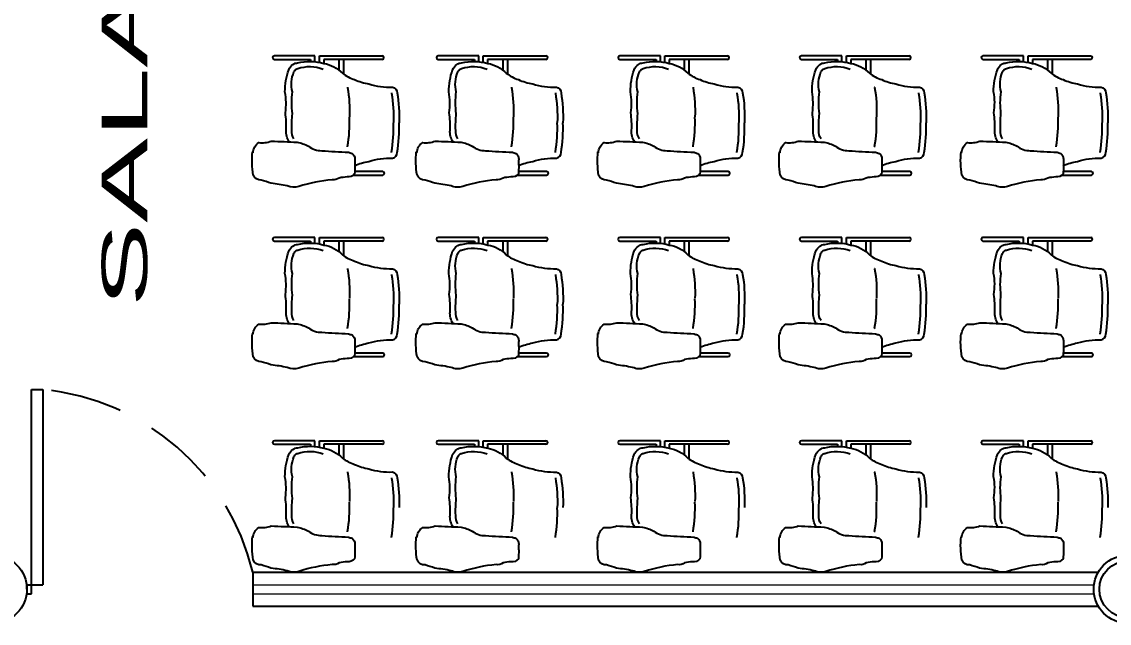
# Model space of a CAD drawing. Header units: millimetres. Extents: x 78.3 to 128, y 45 to 95.8.
# Drawn here: x 98.122 to 102.914, y 61.004 to 63.654 of the extents above; entities that cross this region are included whole.
import ezdxf

# ---------------------------------------------------------------- set-up
doc = ezdxf.new("R2010")
doc.units = ezdxf.units.MM
doc.header["$LTSCALE"] = 0.025
doc.linetypes.add('DASHED', pattern=[19.05, 12.7, -6.35])
for name, color, linetype, lineweight in [('muebles', 255, 'Continuous', 25), ('MURO DIVISORIO', 2, 'Continuous', 25), ('NOMBRES', 54, 'Continuous', 30), ('ventana', 4, 'Continuous', 15)]:
    doc.layers.add(name, color=color, linetype=linetype, lineweight=lineweight)
doc.styles.add('EST2', font='arial.ttf', dxfattribs={"width": 2, "height": 0.2})

msp = doc.modelspace()

# ---------------------------------------------------------------- linework, layer by layer
for p, q in [((99.4142, 63.5037), (99.2354, 63.5037)), ((99.2354, 63.488), (99.3951, 63.488)), ((99.3951, 63.488), (99.3951, 63.4792)), ((99.4142, 63.4781), (99.4142, 63.5037)), ((99.4339, 63.4743), (99.4339, 63.5037)), ((99.4339, 63.5037), (99.71, 63.5037)), ((99.453, 63.488), (99.453, 63.4706)), ((99.71, 63.488), (99.453, 63.488)), ((99.5208, 63.4402), (99.5208, 63.488)), ((99.5399, 63.488), (99.5399, 63.4237)), ((100.1361, 63.5037), (99.9573, 63.5037)), ((99.9573, 63.488), (100.117, 63.488)), ((100.117, 63.488), (100.117, 63.4792)), ((100.1361, 63.4781), (100.1361, 63.5037)), ((100.1558, 63.4743), (100.1558, 63.5037)), ((100.1558, 63.5037), (100.4319, 63.5037)), ((100.1749, 63.488), (100.1749, 63.4706)), ((100.4319, 63.488), (100.1749, 63.488)), ((100.2427, 63.4402), (100.2427, 63.488)), ((100.2618, 63.488), (100.2618, 63.4237)), ((100.9361, 63.5037), (100.7573, 63.5037)), ((100.7573, 63.488), (100.917, 63.488)), ((100.917, 63.488), (100.917, 63.4792)), ((100.9361, 63.4781), (100.9361, 63.5037)), ((100.9558, 63.5037), (101.2319, 63.5037)), ((100.9558, 63.4743), (100.9558, 63.5037)), ((101.2319, 63.488), (100.9749, 63.488)), ((100.9749, 63.488), (100.9749, 63.4706)), ((101.0427, 63.4402), (101.0427, 63.488)), ((101.0618, 63.488), (101.0618, 63.4237)), ((101.7361, 63.5037), (101.5573, 63.5037)), ((101.5573, 63.488), (101.717, 63.488)), ((101.717, 63.488), (101.717, 63.4792)), ((101.7361, 63.4781), (101.7361, 63.5037)), ((101.7558, 63.5037), (102.0319, 63.5037)), ((101.7558, 63.4743), (101.7558, 63.5037)), ((102.0319, 63.488), (101.7749, 63.488)), ((101.7749, 63.488), (101.7749, 63.4706)), ((101.8427, 63.4402), (101.8427, 63.488)), ((101.8618, 63.488), (101.8618, 63.4237)), ((102.5361, 63.5037), (102.3573, 63.5037)), ((102.3573, 63.488), (102.517, 63.488)), ((102.517, 63.488), (102.517, 63.4792)), ((102.5361, 63.4781), (102.5361, 63.5037)), ((102.5558, 63.4743), (102.5558, 63.5037)), ((102.5558, 63.5037), (102.8319, 63.5037)), ((102.5749, 63.488), (102.5749, 63.4706)), ((102.8319, 63.488), (102.5749, 63.488)), ((102.6427, 63.4402), (102.6427, 63.488)), ((102.6618, 63.488), (102.6618, 63.4237)), ((99.5838, 62.9785), (99.7128, 62.9785)), ((99.7128, 62.9942), (99.5894, 62.9942)), ((100.3057, 62.9785), (100.4347, 62.9785)), ((100.4347, 62.9942), (100.3112, 62.9942)), ((101.1057, 62.9785), (101.2347, 62.9785)), ((101.2347, 62.9942), (101.1112, 62.9942)), ((101.9057, 62.9785), (102.0347, 62.9785)), ((102.0347, 62.9942), (101.9112, 62.9942)), ((102.7057, 62.9785), (102.8347, 62.9785)), ((102.8347, 62.9942), (102.7112, 62.9942)), ((99.4142, 62.7037), (99.2354, 62.7037)), ((99.2354, 62.688), (99.3951, 62.688)), ((99.3951, 62.688), (99.3951, 62.6792)), ((99.4142, 62.6781), (99.4142, 62.7037)), ((99.4339, 62.7037), (99.71, 62.7037)), ((99.4339, 62.6743), (99.4339, 62.7037)), ((99.71, 62.688), (99.453, 62.688)), ((99.453, 62.688), (99.453, 62.6706)), ((99.5208, 62.6402), (99.5208, 62.688)), ((99.5399, 62.688), (99.5399, 62.6237)), ((100.1361, 62.7037), (99.9573, 62.7037)), ((99.9573, 62.688), (100.117, 62.688)), ((100.117, 62.688), (100.117, 62.6792)), ((100.1361, 62.6781), (100.1361, 62.7037)), ((100.1558, 62.6743), (100.1558, 62.7037)), ((100.1558, 62.7037), (100.4319, 62.7037)), ((100.1749, 62.688), (100.1749, 62.6706)), ((100.4319, 62.688), (100.1749, 62.688)), ((100.2427, 62.6402), (100.2427, 62.688)), ((100.2618, 62.688), (100.2618, 62.6237)), ((100.9361, 62.7037), (100.7573, 62.7037)), ((100.7573, 62.688), (100.917, 62.688)), ((100.917, 62.688), (100.917, 62.6792)), ((100.9361, 62.6781), (100.9361, 62.7037)), ((100.9558, 62.7037), (101.2319, 62.7037)), ((100.9558, 62.6743), (100.9558, 62.7037)), ((101.2319, 62.688), (100.9749, 62.688)), ((100.9749, 62.688), (100.9749, 62.6706)), ((101.0427, 62.6402), (101.0427, 62.688)), ((101.0618, 62.688), (101.0618, 62.6237)), ((101.7361, 62.7037), (101.5573, 62.7037)), ((101.5573, 62.688), (101.717, 62.688)), ((101.717, 62.688), (101.717, 62.6792)), ((101.7361, 62.6781), (101.7361, 62.7037)), ((101.7558, 62.7037), (102.0319, 62.7037)), ((101.7558, 62.6743), (101.7558, 62.7037)), ((102.0319, 62.688), (101.7749, 62.688)), ((101.7749, 62.688), (101.7749, 62.6706)), ((101.8427, 62.6402), (101.8427, 62.688)), ((101.8618, 62.688), (101.8618, 62.6237)), ((102.5361, 62.7037), (102.3573, 62.7037)), ((102.3573, 62.688), (102.517, 62.688)), ((102.517, 62.688), (102.517, 62.6792)), ((102.5361, 62.6781), (102.5361, 62.7037)), ((102.5558, 62.6743), (102.5558, 62.7037)), ((102.5558, 62.7037), (102.8319, 62.7037)), ((102.5749, 62.688), (102.5749, 62.6706)), ((102.8319, 62.688), (102.5749, 62.688)), ((102.6427, 62.6402), (102.6427, 62.688)), ((102.6618, 62.688), (102.6618, 62.6237)), ((99.7128, 62.1942), (99.5894, 62.1942)), ((100.4347, 62.1942), (100.3112, 62.1942)), ((101.2347, 62.1942), (101.1112, 62.1942)), ((102.0347, 62.1942), (101.9112, 62.1942)), ((102.8347, 62.1942), (102.7112, 62.1942)), ((99.5838, 62.1785), (99.7128, 62.1785)), ((100.3057, 62.1785), (100.4347, 62.1785)), ((101.1057, 62.1785), (101.2347, 62.1785)), ((101.9057, 62.1785), (102.0347, 62.1785)), ((102.7057, 62.1785), (102.8347, 62.1785)), ((99.4143, 61.808), (99.2354, 61.808)), ((99.4143, 61.7824), (99.4143, 61.808)), ((99.4339, 61.808), (99.71, 61.808)), ((99.4339, 61.7786), (99.4339, 61.808)), ((100.1361, 61.8079), (99.9573, 61.8079)), ((100.1361, 61.7823), (100.1361, 61.8079)), ((100.1558, 61.7785), (100.1558, 61.8079)), ((100.1558, 61.8079), (100.4319, 61.8079)), ((100.9361, 61.8079), (100.7573, 61.8079)), ((100.9361, 61.7823), (100.9361, 61.8079)), ((100.9558, 61.8079), (101.2319, 61.8079)), ((100.9558, 61.7785), (100.9558, 61.8079)), ((101.7361, 61.8079), (101.5573, 61.8079)), ((101.7361, 61.7823), (101.7361, 61.8079)), ((101.7558, 61.8079), (102.0319, 61.8079)), ((101.7558, 61.7785), (101.7558, 61.8079)), ((102.5361, 61.8079), (102.3573, 61.8079)), ((102.5361, 61.7823), (102.5361, 61.8079)), ((102.5558, 61.7785), (102.5558, 61.8079)), ((102.5558, 61.8079), (102.8319, 61.8079)), ((99.2354, 61.7923), (99.3951, 61.7923)), ((99.3951, 61.7923), (99.3951, 61.7835)), ((99.71, 61.7923), (99.453, 61.7923)), ((99.453, 61.7923), (99.453, 61.7749)), ((99.5208, 61.7445), (99.5208, 61.7923)), ((99.5399, 61.7923), (99.5399, 61.728)), ((99.9573, 61.7923), (100.117, 61.7923)), ((100.117, 61.7923), (100.117, 61.7835)), ((100.1749, 61.7923), (100.1749, 61.7748)), ((100.4319, 61.7923), (100.1749, 61.7923)), ((100.2427, 61.7445), (100.2427, 61.7923)), ((100.2618, 61.7923), (100.2618, 61.7279)), ((100.7573, 61.7923), (100.917, 61.7923)), ((100.917, 61.7923), (100.917, 61.7835)), ((101.2319, 61.7923), (100.9749, 61.7923)), ((100.9749, 61.7923), (100.9749, 61.7748)), ((101.0427, 61.7445), (101.0427, 61.7923)), ((101.0618, 61.7923), (101.0618, 61.7279)), ((101.5573, 61.7923), (101.717, 61.7923)), ((101.717, 61.7923), (101.717, 61.7835)), ((102.0319, 61.7923), (101.7749, 61.7923)), ((101.7749, 61.7923), (101.7749, 61.7748)), ((101.8427, 61.7445), (101.8427, 61.7923)), ((101.8618, 61.7923), (101.8618, 61.7279)), ((102.3573, 61.7923), (102.517, 61.7923)), ((102.517, 61.7923), (102.517, 61.7835)), ((102.5749, 61.7923), (102.5749, 61.7748)), ((102.8319, 61.7923), (102.5749, 61.7923)), ((102.6427, 61.7445), (102.6427, 61.7923)), ((102.6618, 61.7923), (102.6618, 61.7279))]:
    msp.add_line(p, q)
for points in [[(99.301, 63.1245, -0.165542), (99.2874, 63.176, 0.043499), (99.2838, 63.2529, 0.0852), (99.2821, 63.3452, -0.082739), (99.2988, 63.4427, -0.133526), (99.3173, 63.4658, -0.155802), (99.338, 63.4728, -0.131433), (99.4534, 63.4704, -0.160788), (99.5352, 63.427, 0.07536), (99.5891, 63.3991, 0.064651), (99.6517, 63.38, 0.084312), (99.7559, 63.366, -0.341764), (99.7766, 63.341, -0.049343), (99.7848, 63.2094, -0.049343)], [(99.3218, 63.1384, -0.170679), (99.3124, 63.1754, -0.031849), (99.3147, 63.2489, -0.063424), (99.3149, 63.3448, -0.167217), (99.3217, 63.4328, -0.133526), (99.332, 63.4456, -0.155802), (99.3383, 63.4478, -0.175553), (99.4506, 63.4456)], [(100.0229, 63.1245, -0.165542), (100.0093, 63.176, 0.043499), (100.0057, 63.2529, 0.0852), (100.004, 63.3452, -0.082739), (100.0207, 63.4427, -0.133526), (100.0391, 63.4658, -0.155802), (100.0599, 63.4728, -0.131433), (100.1753, 63.4704, -0.160788), (100.2571, 63.427, 0.07536), (100.311, 63.3991, 0.064651), (100.3735, 63.38, 0.084312), (100.4778, 63.366, -0.341764), (100.4985, 63.341, -0.049343), (100.5067, 63.2094, -0.049343)], [(100.0437, 63.1384, -0.170679), (100.0343, 63.1754, -0.031849), (100.0366, 63.2489, -0.063424), (100.0368, 63.3448, -0.167217), (100.0436, 63.4328, -0.133526), (100.0539, 63.4456, -0.155802), (100.0602, 63.4478, -0.175553), (100.1725, 63.4456)], [(100.8229, 63.1245, -0.165542), (100.8093, 63.176, 0.043499), (100.8057, 63.2529, 0.0852), (100.804, 63.3452, -0.082739), (100.8207, 63.4427, -0.133526), (100.8391, 63.4658, -0.155802), (100.8599, 63.4728, -0.131433), (100.9753, 63.4704, -0.160788), (101.0571, 63.427, 0.07536), (101.111, 63.3991, 0.064651), (101.1735, 63.38, 0.084312), (101.2778, 63.366, -0.341764), (101.2985, 63.341, -0.049343), (101.3067, 63.2094, -0.049343)], [(100.8437, 63.1384, -0.170679), (100.8343, 63.1754, -0.031849), (100.8366, 63.2489, -0.063424), (100.8368, 63.3448, -0.167217), (100.8436, 63.4328, -0.133526), (100.8539, 63.4456, -0.155802), (100.8602, 63.4478, -0.175553), (100.9725, 63.4456)], [(101.6229, 63.1245, -0.165542), (101.6093, 63.176, 0.043499), (101.6057, 63.2529, 0.0852), (101.604, 63.3452, -0.082739), (101.6207, 63.4427, -0.133526), (101.6391, 63.4658, -0.155802), (101.6599, 63.4728, -0.131433), (101.7753, 63.4704, -0.160788), (101.8571, 63.427, 0.07536), (101.911, 63.3991, 0.064651), (101.9735, 63.38, 0.084312), (102.0778, 63.366, -0.341764), (102.0985, 63.341, -0.049343), (102.1067, 63.2094, -0.049343)], [(101.6437, 63.1384, -0.170679), (101.6343, 63.1754, -0.031849), (101.6366, 63.2489, -0.063424), (101.6368, 63.3448, -0.167217), (101.6436, 63.4328, -0.133526), (101.6539, 63.4456, -0.155802), (101.6602, 63.4478, -0.175553), (101.7725, 63.4456)], [(102.4229, 63.1245, -0.165542), (102.4093, 63.176, 0.043499), (102.4057, 63.2529, 0.0852), (102.404, 63.3452, -0.082739), (102.4207, 63.4427, -0.133526), (102.4391, 63.4658, -0.155802), (102.4599, 63.4728, -0.131433), (102.5753, 63.4704, -0.160788), (102.6571, 63.427, 0.07536), (102.711, 63.3991, 0.064651), (102.7735, 63.38, 0.084312), (102.8778, 63.366, -0.341764), (102.8985, 63.341, -0.049343), (102.9067, 63.2094, -0.049343)], [(102.4437, 63.1384, -0.170679), (102.4343, 63.1754, -0.031849), (102.4366, 63.2489, -0.063424), (102.4368, 63.3448, -0.167217), (102.4436, 63.4328, -0.133526), (102.4539, 63.4456, -0.155802), (102.4602, 63.4478, -0.175553), (102.5725, 63.4456)], [(99.5581, 63.3662, -0.228993), (99.5581, 63.3648, -0.050372), (99.5665, 63.2356)], [(99.7514, 63.3409, -0.228993), (99.7515, 63.3396, -0.050372), (99.7598, 63.2103)], [(100.28, 63.3662, -0.228993), (100.28, 63.3648, -0.050372), (100.2884, 63.2356)], [(100.4733, 63.3409, -0.228993), (100.4734, 63.3396, -0.050372), (100.4817, 63.2103)], [(101.08, 63.3662, -0.228993), (101.08, 63.3648, -0.050372), (101.0884, 63.2356)], [(101.2733, 63.3409, -0.228993), (101.2734, 63.3396, -0.050372), (101.2817, 63.2103)], [(101.88, 63.3662, -0.228993), (101.88, 63.3648, -0.050372), (101.8884, 63.2356)], [(102.0733, 63.3409, -0.228993), (102.0734, 63.3396, -0.050372), (102.0817, 63.2103)], [(102.68, 63.3662, -0.228993), (102.68, 63.3648, -0.050372), (102.6884, 63.2356)], [(102.8733, 63.3409, -0.228993), (102.8734, 63.3396, -0.050372), (102.8817, 63.2103)], [(99.5581, 63.1032, 0.228993), (99.5581, 63.1045, 0.050372), (99.5665, 63.2338)], [(99.5891, 63.0197, -0.064651), (99.6517, 63.0389, -0.084312), (99.7559, 63.0528, 0.341764), (99.7766, 63.0779, 0.049343), (99.7848, 63.2094)], [(99.7514, 63.0779, 0.228993), (99.7515, 63.0793, 0.050372), (99.7598, 63.2085)], [(100.28, 63.1032, 0.228993), (100.28, 63.1045, 0.050372), (100.2884, 63.2338)], [(100.311, 63.0197, -0.064651), (100.3735, 63.0389, -0.084312), (100.4778, 63.0528, 0.341764), (100.4985, 63.0779, 0.049343), (100.5067, 63.2094)], [(100.4733, 63.0779, 0.228993), (100.4734, 63.0793, 0.050372), (100.4817, 63.2085)], [(101.08, 63.1032, 0.228993), (101.08, 63.1045, 0.050372), (101.0884, 63.2338)], [(101.111, 63.0197, -0.064651), (101.1735, 63.0389, -0.084312), (101.2778, 63.0528, 0.341764), (101.2985, 63.0779, 0.049343), (101.3067, 63.2094)], [(101.2733, 63.0779, 0.228993), (101.2734, 63.0793, 0.050372), (101.2817, 63.2085)], [(101.88, 63.1032, 0.228993), (101.88, 63.1045, 0.050372), (101.8884, 63.2338)], [(101.911, 63.0197, -0.064651), (101.9735, 63.0389, -0.084312), (102.0778, 63.0528, 0.341764), (102.0985, 63.0779, 0.049343), (102.1067, 63.2094)], [(102.0733, 63.0779, 0.228993), (102.0734, 63.0793, 0.050372), (102.0817, 63.2085)], [(102.68, 63.1032, 0.228993), (102.68, 63.1045, 0.050372), (102.6884, 63.2338)], [(102.711, 63.0197, -0.064651), (102.7735, 63.0389, -0.084312), (102.8778, 63.0528, 0.341764), (102.8985, 63.0779, 0.049343), (102.9067, 63.2094)], [(102.8733, 63.0779, 0.228993), (102.8734, 63.0793, 0.050372), (102.8817, 63.2085)], [(99.1414, 63.077, -0.2305), (99.1666, 63.1219, 0.11995), (99.2217, 63.1282, -0.004768), (99.336, 63.1231, -0.072269), (99.3853, 63.1061, 0.181677), (99.4439, 63.086, 0.009929), (99.5624, 63.0795, 0.023763), (99.5778, 63.0743, -0.252706), (99.5898, 63.0479, 0.005716), (99.5898, 63.0207, -0.032018), (99.5885, 62.9836, -0.272787), (99.5558, 62.9703, 0.034196), (99.521, 62.9656, -0.178392), (99.4901, 62.9579, 0.053612), (99.3434, 62.9284, -0.189603), (99.2921, 62.9311, 0.017636), (99.2205, 62.9425, -0.03453)], [(99.8633, 63.077, -0.2305), (99.8885, 63.1219, 0.11995), (99.9436, 63.1282, -0.004768), (100.0579, 63.1231, -0.072269), (100.1072, 63.1061, 0.181677), (100.1658, 63.086, 0.009929), (100.2843, 63.0795, 0.023763), (100.2997, 63.0743, -0.252706), (100.3117, 63.0479, 0.005716), (100.3117, 63.0207, -0.032018), (100.3104, 62.9836, -0.272787), (100.2777, 62.9703, 0.034196), (100.2428, 62.9656, -0.178392), (100.212, 62.9579, 0.053612), (100.0653, 62.9284, -0.189603), (100.0139, 62.9311, 0.017636), (99.9424, 62.9425, -0.03453)], [(100.6633, 63.077, -0.2305), (100.6885, 63.1219, 0.11995), (100.7436, 63.1282, -0.004768), (100.8579, 63.1231, -0.072269), (100.9072, 63.1061, 0.181677), (100.9658, 63.086, 0.009929), (101.0843, 63.0795, 0.023763), (101.0997, 63.0743, -0.252706), (101.1117, 63.0479, 0.005716), (101.1117, 63.0207, -0.032018), (101.1104, 62.9836, -0.272787), (101.0777, 62.9703, 0.034196), (101.0428, 62.9656, -0.178392), (101.012, 62.9579, 0.053612), (100.8653, 62.9284, -0.189603), (100.8139, 62.9311, 0.017636), (100.7424, 62.9425, -0.03453)], [(101.4633, 63.077, -0.2305), (101.4885, 63.1219, 0.11995), (101.5436, 63.1282, -0.004768), (101.6579, 63.1231, -0.072269), (101.7072, 63.1061, 0.181677), (101.7658, 63.086, 0.009929), (101.8843, 63.0795, 0.023763), (101.8997, 63.0743, -0.252706), (101.9117, 63.0479, 0.005716), (101.9117, 63.0207, -0.032018), (101.9104, 62.9836, -0.272787), (101.8777, 62.9703, 0.034196), (101.8428, 62.9656, -0.178392), (101.812, 62.9579, 0.053612), (101.6653, 62.9284, -0.189603), (101.6139, 62.9311, 0.017636), (101.5424, 62.9425, -0.03453)], [(102.2633, 63.077, -0.2305), (102.2885, 63.1219, 0.11995), (102.3436, 63.1282, -0.004768), (102.4579, 63.1231, -0.072269), (102.5072, 63.1061, 0.181677), (102.5658, 63.086, 0.009929), (102.6843, 63.0795, 0.023763), (102.6997, 63.0743, -0.252706), (102.7117, 63.0479, 0.005716), (102.7117, 63.0207, -0.032018), (102.7104, 62.9836, -0.272787), (102.6777, 62.9703, 0.034196), (102.6428, 62.9656, -0.178392), (102.612, 62.9579, 0.053612), (102.4653, 62.9284, -0.189603), (102.4139, 62.9311, 0.017636), (102.3424, 62.9425, -0.03453)], [(99.2205, 62.9425, 0.014681), (99.1773, 62.9564, -0.313294), (99.1422, 62.9784, -0.063852), (99.1389, 63.0811, -1.803795)], [(99.9424, 62.9425, 0.014681), (99.8992, 62.9564, -0.313294), (99.8641, 62.9784, -0.063852), (99.8608, 63.0811, -1.803795)], [(100.7424, 62.9425, 0.014681), (100.6992, 62.9564, -0.313294), (100.6641, 62.9784, -0.063852), (100.6608, 63.0811, -1.803795)], [(101.5424, 62.9425, 0.014681), (101.4992, 62.9564, -0.313294), (101.4641, 62.9784, -0.063852), (101.4608, 63.0811, -1.803795)], [(102.3424, 62.9425, 0.014681), (102.2992, 62.9564, -0.313294), (102.2641, 62.9784, -0.063852), (102.2608, 63.0811, -1.803795)], [(99.301, 62.3245, -0.165542), (99.2874, 62.376, 0.043499), (99.2838, 62.4529, 0.0852), (99.2821, 62.5452, -0.082739), (99.2988, 62.6427, -0.133526), (99.3173, 62.6658, -0.155802), (99.338, 62.6728, -0.131433), (99.4534, 62.6704, -0.160788), (99.5352, 62.627, 0.07536), (99.5891, 62.5991, 0.064651), (99.6517, 62.58, 0.084312), (99.7559, 62.566, -0.341764), (99.7766, 62.541, -0.049343), (99.7848, 62.4094, -0.049343)], [(100.0229, 62.3245, -0.165542), (100.0093, 62.376, 0.043499), (100.0057, 62.4529, 0.0852), (100.004, 62.5452, -0.082739), (100.0207, 62.6427, -0.133526), (100.0391, 62.6658, -0.155802), (100.0599, 62.6728, -0.131433), (100.1753, 62.6704, -0.160788), (100.2571, 62.627, 0.07536), (100.311, 62.5991, 0.064651), (100.3735, 62.58, 0.084312), (100.4778, 62.566, -0.341764), (100.4985, 62.541, -0.049343), (100.5067, 62.4094, -0.049343)], [(100.8229, 62.3245, -0.165542), (100.8093, 62.376, 0.043499), (100.8057, 62.4529, 0.0852), (100.804, 62.5452, -0.082739), (100.8207, 62.6427, -0.133526), (100.8391, 62.6658, -0.155802), (100.8599, 62.6728, -0.131433), (100.9753, 62.6704, -0.160788), (101.0571, 62.627, 0.07536), (101.111, 62.5991, 0.064651), (101.1735, 62.58, 0.084312), (101.2778, 62.566, -0.341764), (101.2985, 62.541, -0.049343), (101.3067, 62.4094, -0.049343)], [(101.6229, 62.3245, -0.165542), (101.6093, 62.376, 0.043499), (101.6057, 62.4529, 0.0852), (101.604, 62.5452, -0.082739), (101.6207, 62.6427, -0.133526), (101.6391, 62.6658, -0.155802), (101.6599, 62.6728, -0.131433), (101.7753, 62.6704, -0.160788), (101.8571, 62.627, 0.07536), (101.911, 62.5991, 0.064651), (101.9735, 62.58, 0.084312), (102.0778, 62.566, -0.341764), (102.0985, 62.541, -0.049343), (102.1067, 62.4094, -0.049343)], [(102.4229, 62.3245, -0.165542), (102.4093, 62.376, 0.043499), (102.4057, 62.4529, 0.0852), (102.404, 62.5452, -0.082739), (102.4207, 62.6427, -0.133526), (102.4391, 62.6658, -0.155802), (102.4599, 62.6728, -0.131433), (102.5753, 62.6704, -0.160788), (102.6571, 62.627, 0.07536), (102.711, 62.5991, 0.064651), (102.7735, 62.58, 0.084312), (102.8778, 62.566, -0.341764), (102.8985, 62.541, -0.049343), (102.9067, 62.4094, -0.049343)], [(99.3218, 62.3384, -0.170679), (99.3124, 62.3754, -0.031849), (99.3147, 62.4489, -0.063424), (99.3149, 62.5448, -0.167217), (99.3217, 62.6328, -0.133526), (99.332, 62.6456, -0.155802), (99.3383, 62.6478, -0.175553), (99.4506, 62.6456)], [(100.0437, 62.3384, -0.170679), (100.0343, 62.3754, -0.031849), (100.0366, 62.4489, -0.063424), (100.0368, 62.5448, -0.167217), (100.0436, 62.6328, -0.133526), (100.0539, 62.6456, -0.155802), (100.0602, 62.6478, -0.175553), (100.1725, 62.6456)], [(100.8437, 62.3384, -0.170679), (100.8343, 62.3754, -0.031849), (100.8366, 62.4489, -0.063424), (100.8368, 62.5448, -0.167217), (100.8436, 62.6328, -0.133526), (100.8539, 62.6456, -0.155802), (100.8602, 62.6478, -0.175553), (100.9725, 62.6456)], [(101.6437, 62.3384, -0.170679), (101.6343, 62.3754, -0.031849), (101.6366, 62.4489, -0.063424), (101.6368, 62.5448, -0.167217), (101.6436, 62.6328, -0.133526), (101.6539, 62.6456, -0.155802), (101.6602, 62.6478, -0.175553), (101.7725, 62.6456)], [(102.4437, 62.3384, -0.170679), (102.4343, 62.3754, -0.031849), (102.4366, 62.4489, -0.063424), (102.4368, 62.5448, -0.167217), (102.4436, 62.6328, -0.133526), (102.4539, 62.6456, -0.155802), (102.4602, 62.6478, -0.175553), (102.5725, 62.6456)], [(99.5581, 62.5662, -0.228993), (99.5581, 62.5648, -0.050372), (99.5665, 62.4356)], [(99.7514, 62.5409, -0.228993), (99.7515, 62.5396, -0.050372), (99.7598, 62.4103)], [(100.28, 62.5662, -0.228993), (100.28, 62.5648, -0.050372), (100.2884, 62.4356)], [(100.4733, 62.5409, -0.228993), (100.4734, 62.5396, -0.050372), (100.4817, 62.4103)], [(101.08, 62.5662, -0.228993), (101.08, 62.5648, -0.050372), (101.0884, 62.4356)], [(101.2733, 62.5409, -0.228993), (101.2734, 62.5396, -0.050372), (101.2817, 62.4103)], [(101.88, 62.5662, -0.228993), (101.88, 62.5648, -0.050372), (101.8884, 62.4356)], [(102.0733, 62.5409, -0.228993), (102.0734, 62.5396, -0.050372), (102.0817, 62.4103)], [(102.68, 62.5662, -0.228993), (102.68, 62.5648, -0.050372), (102.6884, 62.4356)], [(102.8733, 62.5409, -0.228993), (102.8734, 62.5396, -0.050372), (102.8817, 62.4103)], [(99.5581, 62.3032, 0.228993), (99.5581, 62.3045, 0.050372), (99.5665, 62.4338)], [(100.28, 62.3032, 0.228993), (100.28, 62.3045, 0.050372), (100.2884, 62.4338)], [(101.08, 62.3032, 0.228993), (101.08, 62.3045, 0.050372), (101.0884, 62.4338)], [(101.88, 62.3032, 0.228993), (101.88, 62.3045, 0.050372), (101.8884, 62.4338)], [(102.68, 62.3032, 0.228993), (102.68, 62.3045, 0.050372), (102.6884, 62.4338)], [(99.5891, 62.2197, -0.064651), (99.6517, 62.2389, -0.084312), (99.7559, 62.2528, 0.341764), (99.7766, 62.2779, 0.049343), (99.7848, 62.4094)], [(99.7514, 62.2779, 0.228993), (99.7515, 62.2793, 0.050372), (99.7598, 62.4085)], [(100.311, 62.2197, -0.064651), (100.3735, 62.2389, -0.084312), (100.4778, 62.2528, 0.341764), (100.4985, 62.2779, 0.049343), (100.5067, 62.4094)], [(100.4733, 62.2779, 0.228993), (100.4734, 62.2793, 0.050372), (100.4817, 62.4085)], [(101.111, 62.2197, -0.064651), (101.1735, 62.2389, -0.084312), (101.2778, 62.2528, 0.341764), (101.2985, 62.2779, 0.049343), (101.3067, 62.4094)], [(101.2733, 62.2779, 0.228993), (101.2734, 62.2793, 0.050372), (101.2817, 62.4085)], [(101.911, 62.2197, -0.064651), (101.9735, 62.2389, -0.084312), (102.0778, 62.2528, 0.341764), (102.0985, 62.2779, 0.049343), (102.1067, 62.4094)], [(102.0733, 62.2779, 0.228993), (102.0734, 62.2793, 0.050372), (102.0817, 62.4085)], [(102.711, 62.2197, -0.064651), (102.7735, 62.2389, -0.084312), (102.8778, 62.2528, 0.341764), (102.8985, 62.2779, 0.049343), (102.9067, 62.4094)], [(102.8733, 62.2779, 0.228993), (102.8734, 62.2793, 0.050372), (102.8817, 62.4085)], [(99.1414, 62.277, -0.2305), (99.1666, 62.3219, 0.11995), (99.2217, 62.3282, -0.004768), (99.336, 62.3231, -0.072269), (99.3853, 62.3061, 0.181677), (99.4439, 62.286, 0.009929), (99.5624, 62.2795, 0.023763), (99.5778, 62.2743, -0.252706), (99.5898, 62.2479, 0.005716), (99.5898, 62.2207, -0.032018), (99.5885, 62.1836, -0.272787), (99.5558, 62.1703, 0.034196), (99.521, 62.1656, -0.178392), (99.4901, 62.1579, 0.053612), (99.3434, 62.1284, -0.189603), (99.2921, 62.1311, 0.017636), (99.2205, 62.1425, -0.03453)], [(99.8633, 62.277, -0.2305), (99.8885, 62.3219, 0.11995), (99.9436, 62.3282, -0.004768), (100.0579, 62.3231, -0.072269), (100.1072, 62.3061, 0.181677), (100.1658, 62.286, 0.009929), (100.2843, 62.2795, 0.023763), (100.2997, 62.2743, -0.252706), (100.3117, 62.2479, 0.005716), (100.3117, 62.2207, -0.032018), (100.3104, 62.1836, -0.272787), (100.2777, 62.1703, 0.034196), (100.2428, 62.1656, -0.178392), (100.212, 62.1579, 0.053612), (100.0653, 62.1284, -0.189603), (100.0139, 62.1311, 0.017636), (99.9424, 62.1425, -0.03453)], [(100.6633, 62.277, -0.2305), (100.6885, 62.3219, 0.11995), (100.7436, 62.3282, -0.004768), (100.8579, 62.3231, -0.072269), (100.9072, 62.3061, 0.181677), (100.9658, 62.286, 0.009929), (101.0843, 62.2795, 0.023763), (101.0997, 62.2743, -0.252706), (101.1117, 62.2479, 0.005716), (101.1117, 62.2207, -0.032018), (101.1104, 62.1836, -0.272787), (101.0777, 62.1703, 0.034196), (101.0428, 62.1656, -0.178392), (101.012, 62.1579, 0.053612), (100.8653, 62.1284, -0.189603), (100.8139, 62.1311, 0.017636), (100.7424, 62.1425, -0.03453)], [(101.4633, 62.277, -0.2305), (101.4885, 62.3219, 0.11995), (101.5436, 62.3282, -0.004768), (101.6579, 62.3231, -0.072269), (101.7072, 62.3061, 0.181677), (101.7658, 62.286, 0.009929), (101.8843, 62.2795, 0.023763), (101.8997, 62.2743, -0.252706), (101.9117, 62.2479, 0.005716), (101.9117, 62.2207, -0.032018), (101.9104, 62.1836, -0.272787), (101.8777, 62.1703, 0.034196), (101.8428, 62.1656, -0.178392), (101.812, 62.1579, 0.053612), (101.6653, 62.1284, -0.189603), (101.6139, 62.1311, 0.017636), (101.5424, 62.1425, -0.03453)], [(102.2633, 62.277, -0.2305), (102.2885, 62.3219, 0.11995), (102.3436, 62.3282, -0.004768), (102.4579, 62.3231, -0.072269), (102.5072, 62.3061, 0.181677), (102.5658, 62.286, 0.009929), (102.6843, 62.2795, 0.023763), (102.6997, 62.2743, -0.252706), (102.7117, 62.2479, 0.005716), (102.7117, 62.2207, -0.032018), (102.7104, 62.1836, -0.272787), (102.6777, 62.1703, 0.034196), (102.6428, 62.1656, -0.178392), (102.612, 62.1579, 0.053612), (102.4653, 62.1284, -0.189603), (102.4139, 62.1311, 0.017636), (102.3424, 62.1425, -0.03453)], [(99.2205, 62.1425, 0.014681), (99.1773, 62.1564, -0.313294), (99.1422, 62.1784, -0.063852), (99.1389, 62.2811, -1.803795)], [(99.9424, 62.1425, 0.014681), (99.8992, 62.1564, -0.313294), (99.8641, 62.1784, -0.063852), (99.8608, 62.2811, -1.803795)], [(100.7424, 62.1425, 0.014681), (100.6992, 62.1564, -0.313294), (100.6641, 62.1784, -0.063852), (100.6608, 62.2811, -1.803795)], [(101.5424, 62.1425, 0.014681), (101.4992, 62.1564, -0.313294), (101.4641, 62.1784, -0.063852), (101.4608, 62.2811, -1.803795)], [(102.3424, 62.1425, 0.014681), (102.2992, 62.1564, -0.313294), (102.2641, 62.1784, -0.063852), (102.2608, 62.2811, -1.803795)], [(99.301, 61.4289, -0.165542), (99.2874, 61.4804, 0.043499), (99.2839, 61.5573, 0.0852), (99.2821, 61.6495, -0.082739), (99.2988, 61.747, -0.133526), (99.3173, 61.7702, -0.155802), (99.3381, 61.7771, -0.131433), (99.4535, 61.7748, -0.160788), (99.5353, 61.7313, 0.07536), (99.5891, 61.7034, 0.064651), (99.6517, 61.6843, 0.084312), (99.7559, 61.6704, -0.341764), (99.7766, 61.6453, -0.049343), (99.7849, 61.5138, -0.049343)], [(99.3218, 61.4427, -0.170679), (99.3124, 61.4798, -0.031849), (99.3147, 61.5532, -0.063424), (99.315, 61.6491, -0.167217), (99.3218, 61.7371, -0.133526), (99.332, 61.75, -0.155802), (99.3384, 61.7521, -0.175553), (99.4506, 61.7499)], [(100.0229, 61.4288, -0.165542), (100.0093, 61.4803, 0.043499), (100.0057, 61.5572, 0.0852), (100.004, 61.6494, -0.082739), (100.0207, 61.747, -0.133526), (100.0391, 61.7701, -0.155802), (100.0599, 61.777, -0.131433), (100.1753, 61.7747, -0.160788), (100.2571, 61.7312, 0.07536), (100.311, 61.7034, 0.064651), (100.3735, 61.6842, 0.084312), (100.4778, 61.6703, -0.341764), (100.4985, 61.6453, -0.049343), (100.5067, 61.5137, -0.049343)], [(100.0437, 61.4426, -0.170679), (100.0343, 61.4797, -0.031849), (100.0366, 61.5532, -0.063424), (100.0368, 61.649, -0.167217), (100.0436, 61.737, -0.133526), (100.0539, 61.7499, -0.155802), (100.0602, 61.752, -0.175553), (100.1725, 61.7498)], [(100.8229, 61.4288, -0.165542), (100.8093, 61.4803, 0.043499), (100.8057, 61.5572, 0.0852), (100.804, 61.6494, -0.082739), (100.8207, 61.747, -0.133526), (100.8391, 61.7701, -0.155802), (100.8599, 61.777, -0.131433), (100.9753, 61.7747, -0.160788), (101.0571, 61.7312, 0.07536), (101.111, 61.7034, 0.064651), (101.1735, 61.6842, 0.084312), (101.2778, 61.6703, -0.341764), (101.2985, 61.6453, -0.049343), (101.3067, 61.5137, -0.049343)], [(100.8437, 61.4426, -0.170679), (100.8343, 61.4797, -0.031849), (100.8366, 61.5532, -0.063424), (100.8368, 61.649, -0.167217), (100.8436, 61.737, -0.133526), (100.8539, 61.7499, -0.155802), (100.8602, 61.752, -0.175553), (100.9725, 61.7498)], [(101.6229, 61.4288, -0.165542), (101.6093, 61.4803, 0.043499), (101.6057, 61.5572, 0.0852), (101.604, 61.6494, -0.082739), (101.6207, 61.747, -0.133526), (101.6391, 61.7701, -0.155802), (101.6599, 61.777, -0.131433), (101.7753, 61.7747, -0.160788), (101.8571, 61.7312, 0.07536), (101.911, 61.7034, 0.064651), (101.9735, 61.6842, 0.084312), (102.0778, 61.6703, -0.341764), (102.0985, 61.6453, -0.049343), (102.1067, 61.5137, -0.049343)], [(101.6437, 61.4426, -0.170679), (101.6343, 61.4797, -0.031849), (101.6366, 61.5532, -0.063424), (101.6368, 61.649, -0.167217), (101.6436, 61.737, -0.133526), (101.6539, 61.7499, -0.155802), (101.6602, 61.752, -0.175553), (101.7725, 61.7498)], [(102.4229, 61.4288, -0.165542), (102.4093, 61.4803, 0.043499), (102.4057, 61.5572, 0.0852), (102.404, 61.6494, -0.082739), (102.4207, 61.747, -0.133526), (102.4391, 61.7701, -0.155802), (102.4599, 61.777, -0.131433), (102.5753, 61.7747, -0.160788), (102.6571, 61.7312, 0.07536), (102.711, 61.7034, 0.064651), (102.7735, 61.6842, 0.084312), (102.8778, 61.6703, -0.341764), (102.8985, 61.6453, -0.049343), (102.9067, 61.5137, -0.049343)], [(102.4437, 61.4426, -0.170679), (102.4343, 61.4797, -0.031849), (102.4366, 61.5532, -0.063424), (102.4368, 61.649, -0.167217), (102.4436, 61.737, -0.133526), (102.4539, 61.7499, -0.155802), (102.4602, 61.752, -0.175553), (102.5725, 61.7498)], [(99.5581, 61.6705, -0.228993), (99.5582, 61.6692, -0.050372), (99.5665, 61.5399)], [(100.28, 61.6704, -0.228993), (100.28, 61.6691, -0.050372), (100.2884, 61.5399)], [(101.08, 61.6704, -0.228993), (101.08, 61.6691, -0.050372), (101.0884, 61.5399)], [(101.88, 61.6704, -0.228993), (101.88, 61.6691, -0.050372), (101.8884, 61.5399)], [(102.68, 61.6704, -0.228993), (102.68, 61.6691, -0.050372), (102.6884, 61.5399)], [(99.7514, 61.6453, -0.228993), (99.7515, 61.6439, -0.050372), (99.7599, 61.5147)], [(100.4733, 61.6452, -0.228993), (100.4734, 61.6439, -0.050372), (100.4817, 61.5146)], [(101.2733, 61.6452, -0.228993), (101.2734, 61.6439, -0.050372), (101.2817, 61.5146)], [(102.0733, 61.6452, -0.228993), (102.0734, 61.6439, -0.050372), (102.0817, 61.5146)], [(102.8733, 61.6452, -0.228993), (102.8734, 61.6439, -0.050372), (102.8817, 61.5146)], [(99.5581, 61.4075, 0.228993), (99.5582, 61.4089, 0.050372), (99.5665, 61.5381)], [(100.28, 61.4075, 0.228993), (100.28, 61.4088, 0.050372), (100.2884, 61.5381)], [(101.08, 61.4075, 0.228993), (101.08, 61.4088, 0.050372), (101.0884, 61.5381)], [(101.88, 61.4075, 0.228993), (101.88, 61.4088, 0.050372), (101.8884, 61.5381)], [(102.68, 61.4075, 0.228993), (102.68, 61.4088, 0.050372), (102.6884, 61.5381)], [(99.7514, 61.3823, 0.228993), (99.7515, 61.3836, 0.050372), (99.7599, 61.5129)], [(100.4733, 61.3822, 0.228993), (100.4734, 61.3835, 0.050372), (100.4817, 61.5128)], [(101.2733, 61.3822, 0.228993), (101.2734, 61.3835, 0.050372), (101.2817, 61.5128)], [(102.0733, 61.3822, 0.228993), (102.0734, 61.3835, 0.050372), (102.0817, 61.5128)], [(102.8733, 61.3822, 0.228993), (102.8734, 61.3835, 0.050372), (102.8817, 61.5128)], [(99.1414, 61.3814, -0.2305), (99.1667, 61.4263, 0.11995), (99.2217, 61.4325, -0.004768), (99.3361, 61.4274, -0.072269), (99.3854, 61.4104, 0.181677), (99.4439, 61.3904, 0.009929), (99.5624, 61.3838, 0.023763), (99.5778, 61.3787, -0.252706), (99.5898, 61.3522, 0.005716), (99.5898, 61.3251, -0.032018), (99.5885, 61.2879, -0.272787), (99.5558, 61.2747, 0.034196), (99.521, 61.27, -0.178392), (99.4902, 61.2623, 0.053612), (99.3434, 61.2327, -0.189603), (99.2921, 61.2354, 0.017636), (99.2205, 61.2468, -0.03453)], [(99.8633, 61.3813, -0.2305), (99.8885, 61.4262, 0.11995), (99.9436, 61.4325, -0.004768), (100.0579, 61.4273, -0.072269), (100.1072, 61.4104, 0.181677), (100.1658, 61.3903, 0.009929), (100.2843, 61.3837, 0.023763), (100.2997, 61.3786, -0.252706), (100.3117, 61.3521, 0.005716), (100.3117, 61.325, -0.032018), (100.3104, 61.2878, -0.272787), (100.2777, 61.2746, 0.034196), (100.2428, 61.2699, -0.178392), (100.212, 61.2622, 0.053612), (100.0653, 61.2326, -0.189603), (100.0139, 61.2353, 0.017636), (99.9424, 61.2468, -0.03453)], [(100.6633, 61.3813, -0.2305), (100.6885, 61.4262, 0.11995), (100.7436, 61.4325, -0.004768), (100.8579, 61.4273, -0.072269), (100.9072, 61.4104, 0.181677), (100.9658, 61.3903, 0.009929), (101.0843, 61.3837, 0.023763), (101.0997, 61.3786, -0.252706), (101.1117, 61.3521, 0.005716), (101.1117, 61.325, -0.032018), (101.1104, 61.2878, -0.272787), (101.0777, 61.2746, 0.034196), (101.0428, 61.2699, -0.178392), (101.012, 61.2622, 0.053612), (100.8653, 61.2326, -0.189603), (100.8139, 61.2353, 0.017636), (100.7424, 61.2468, -0.03453)], [(101.4633, 61.3813, -0.2305), (101.4885, 61.4262, 0.11995), (101.5436, 61.4325, -0.004768), (101.6579, 61.4273, -0.072269), (101.7072, 61.4104, 0.181677), (101.7658, 61.3903, 0.009929), (101.8843, 61.3837, 0.023763), (101.8997, 61.3786, -0.252706), (101.9117, 61.3521, 0.005716), (101.9117, 61.325, -0.032018), (101.9104, 61.2878, -0.272787), (101.8777, 61.2746, 0.034196), (101.8428, 61.2699, -0.178392), (101.812, 61.2622, 0.053612), (101.6653, 61.2326, -0.189603), (101.6139, 61.2353, 0.017636), (101.5424, 61.2468, -0.03453)], [(102.2633, 61.3813, -0.2305), (102.2885, 61.4262, 0.11995), (102.3436, 61.4325, -0.004768), (102.4579, 61.4273, -0.072269), (102.5072, 61.4104, 0.181677), (102.5658, 61.3903, 0.009929), (102.6843, 61.3837, 0.023763), (102.6997, 61.3786, -0.252706), (102.7117, 61.3521, 0.005716), (102.7117, 61.325, -0.032018), (102.7104, 61.2878, -0.272787), (102.6777, 61.2746, 0.034196), (102.6428, 61.2699, -0.178392), (102.612, 61.2622, 0.053612), (102.4653, 61.2326, -0.189603), (102.4139, 61.2353, 0.017636), (102.3424, 61.2468, -0.03453)], [(99.2205, 61.2468, 0.014681), (99.1774, 61.2607, -0.313294), (99.1422, 61.2827, -0.063852), (99.139, 61.3855, -1.803795)], [(99.9424, 61.2468, 0.014681), (99.8992, 61.2607, -0.313294), (99.8641, 61.2826, -0.063852), (99.8608, 61.3854, -1.803795)], [(100.7424, 61.2468, 0.014681), (100.6992, 61.2607, -0.313294), (100.6641, 61.2826, -0.063852), (100.6608, 61.3854, -1.803795)], [(101.5424, 61.2468, 0.014681), (101.4992, 61.2607, -0.313294), (101.4641, 61.2826, -0.063852), (101.4608, 61.3854, -1.803795)], [(102.3424, 61.2468, 0.014681), (102.2992, 61.2607, -0.313294), (102.2641, 61.2826, -0.063852), (102.2608, 61.3854, -1.803795)]]:
    msp.add_lwpolyline(points, format="xyb")
at = {"color": 3}
for centre, radius in [((97.995, 61.154), 0.15), ((102.995, 61.154), 0.15), ((102.995, 61.154), 0.125)]:
    msp.add_circle(centre, radius, dxfattribs=at)
for centre, start, end in [((99.2354, 63.4958), 90, 270), ((99.71, 63.4958), 270, 90), ((99.9573, 63.4958), 90, 270), ((100.4319, 63.4958), 270, 90), ((100.7573, 63.4958), 90, 270), ((101.2319, 63.4958), 270, 90), ((101.5573, 63.4958), 90, 270), ((102.0319, 63.4958), 270, 90), ((102.3573, 63.4958), 90, 270), ((102.8319, 63.4958), 270, 90), ((99.7128, 62.9864), 270, 90), ((100.4347, 62.9864), 270, 90), ((101.2347, 62.9864), 270, 90), ((102.0347, 62.9864), 270, 90), ((102.8347, 62.9864), 270, 90), ((99.2354, 62.6958), 90, 270), ((99.71, 62.6958), 270, 90), ((99.9573, 62.6958), 90, 270), ((100.4319, 62.6958), 270, 90), ((100.7573, 62.6958), 90, 270), ((101.2319, 62.6958), 270, 90), ((101.5573, 62.6958), 90, 270), ((102.0319, 62.6958), 270, 90), ((102.3573, 62.6958), 90, 270), ((102.8319, 62.6958), 270, 90), ((99.7128, 62.1864), 270, 90), ((100.4347, 62.1864), 270, 90), ((101.2347, 62.1864), 270, 90), ((102.0347, 62.1864), 270, 90), ((102.8347, 62.1864), 270, 90), ((99.2354, 61.8002), 90, 270), ((99.71, 61.8002), 270, 90), ((99.9573, 61.8001), 90, 270), ((100.4319, 61.8001), 270, 90), ((100.7573, 61.8001), 90, 270), ((101.2319, 61.8001), 270, 90), ((101.5573, 61.8001), 90, 270), ((102.0319, 61.8001), 270, 90), ((102.3573, 61.8001), 90, 270), ((102.8319, 61.8001), 270, 90)]:
    msp.add_arc(centre, 0.00783, start, end)
at = {"layer": 'muebles', "color": 0, "linetype": 'Continuous'}
for p, q in [((98.165, 61.134), (98.165, 62.034)), ((98.165, 62.034), (98.215, 62.034)), ((98.215, 62.034), (98.215, 61.174)), ((98.145, 61.174), (98.165, 61.174)), ((98.145, 61.154), (98.145, 61.174)), ((98.145, 61.154), (98.145, 61.134)), ((98.165, 61.174), (98.215, 61.174)), ((98.145, 61.134), (98.165, 61.134))]:
    msp.add_line(p, q, dxfattribs=at)
at = {"layer": 'muebles', "color": 0, "linetype": 'DASHED'}
msp.add_arc((98.1141, 60.9841), 1.0547, 13.4261, 84.5097, dxfattribs=at)
msp.add_arc((98.1141, 60.9841), 1.0547, 13.4261, 84.5097, dxfattribs=at)
at = {"layer": 'MURO DIVISORIO'}
for p, q in [((99.14, 61.229), (102.8651, 61.229)), ((99.14, 61.229), (99.14, 61.079)), ((99.14, 61.079), (102.8651, 61.079))]:
    msp.add_line(p, q, dxfattribs=at)
at = {"layer": 'ventana'}
for p, q in [((99.14, 61.174), (102.8463, 61.174)), ((99.14, 61.134), (102.8463, 61.134))]:
    msp.add_line(p, q, dxfattribs=at)

# ---------------------------------------------------------------- texts
at = {"layer": 'NOMBRES', "color": 0, "ltscale": 0.025, "style": 'EST2', "width": 2}
msp.add_text('SALA 03', height=0.2, rotation=90, dxfattribs=at).set_placement((98.675, 62.3962))

doc.saveas('drawing.dxf')
